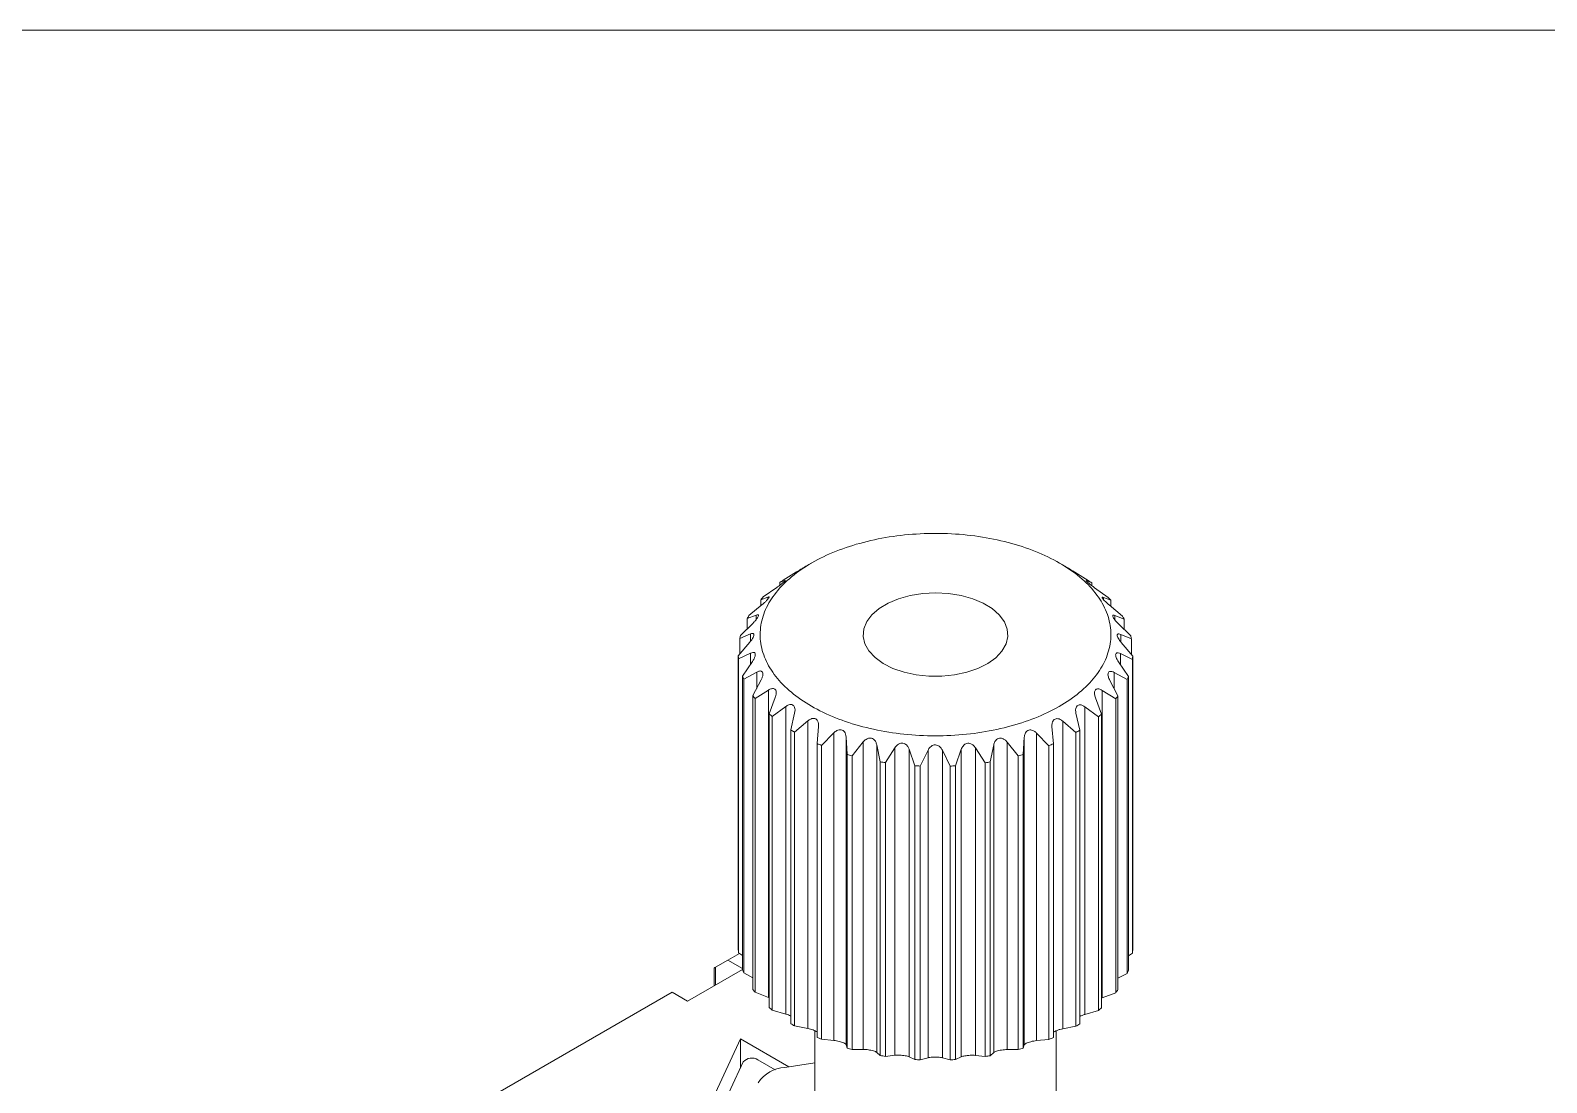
# Model space of a CAD drawing. Header units: millimetres. Extents: x 2 to 278, y 1 to 215.
# Drawn here: x 234.17 to 257.23, y 198.64 to 214.65 of the extents above; entities that cross this region are included whole.
import ezdxf

# ---------------------------------------------------------------- set-up
doc = ezdxf.new("R2010")
doc.units = ezdxf.units.MM

msp = doc.modelspace()

# ---------------------------------------------------------------- linework, layer by layer
at = {"color": 7, "linetype": 'Continuous', "lineweight": 0}
for p, q in [((1.5793501, 214.64538), (277.98920685, 214.64538)), ((245.62048061, 206.28370551), (245.82401914, 206.40856956)), ((246.05041845, 206.54334527), (245.9699513, 206.49687747)), ((249.90687667, 206.4944855), (249.8222674, 206.54334527)), ((250.05536142, 206.40420097), (250.25901157, 206.27891653)), ((245.31718326, 206.0272974), (245.52308795, 206.17343481)), ((245.64375203, 206.27855263), (245.56836673, 206.24611859)), ((245.56836673, 206.20638932), (245.56836673, 206.24611859)), ((250.31089223, 206.24122224), (250.23482181, 206.27381264)), ((250.31089223, 206.24122224), (250.31089223, 206.20043132)), ((250.35483381, 206.16844634), (250.5607183, 206.02188378)), ((245.09806785, 205.74374636), (245.29972075, 205.91105918)), ((245.38593245, 206.02692561), (245.27753263, 205.98494267)), ((245.27753263, 205.89264953), (245.27753263, 205.98494267)), ((250.60010625, 205.97944746), (250.49108068, 206.02165487)), ((250.57657391, 205.90561117), (250.77807544, 205.73788212)), ((250.60010625, 205.97944746), (250.60010625, 205.88602295)), ((245.21008515, 205.75276663), (245.07215487, 205.69798516)), ((245.07215487, 205.54242922), (245.07215487, 205.69798516)), ((250.80370472, 205.69206771), (250.66522817, 205.74713454)), ((250.80370472, 205.69206771), (250.80370472, 205.53509502)), ((245.12186203, 205.46488739), (244.95883447, 205.39446911)), ((244.97017694, 205.44216598), (245.16109677, 205.62987563)), ((250.71345482, 205.62414318), (250.90409696, 205.43603959)), ((250.91514383, 205.3883196), (250.75166705, 205.45907498)), ((244.93762105, 205.13224929), (245.11167148, 205.33892164)), ((244.95883447, 205.1574387), (244.95883447, 205.39446911)), ((250.76107706, 205.33308899), (250.93473242, 205.12605766)), ((250.91514383, 205.3883196), (250.91514383, 205.14941111)), ((244.93762105, 205.13224929), (244.93762105, 200.66453155)), ((245.12409864, 205.17254056), (244.94121364, 205.08414976)), ((244.94121364, 200.61643202), (244.94121364, 205.08414976)), ((245.00144654, 204.82395727), (245.15303345, 205.0475487)), ((250.71791003, 205.04180333), (250.86899718, 204.8178994)), ((250.93084182, 205.07796585), (250.74761909, 205.16673463)), ((250.93084182, 205.07796585), (250.93084182, 200.61024811)), ((250.93473242, 200.65833992), (250.93473242, 205.12605766)), ((245.00144654, 204.82395727), (245.00144654, 200.35623953)), ((245.21672309, 204.88512241), (245.01985874, 204.77700103)), ((245.01985874, 200.30928329), (245.01985874, 204.77700103)), ((245.15960202, 204.52719867), (245.28385328, 204.76512179)), ((250.58534113, 204.75964834), (250.70900402, 204.52146927)), ((250.85029416, 204.77098148), (250.65321441, 204.87950958)), ((250.85029416, 204.77098148), (250.85029416, 200.30326374)), ((250.86899718, 200.35018166), (250.86899718, 204.8178994)), ((245.15960202, 204.52719867), (245.15960202, 200.05948093)), ((245.39675836, 204.6118708), (245.19224203, 204.48289495)), ((245.39675836, 199.93434022), (245.39675836, 204.6118708)), ((250.6760897, 204.47723323), (250.47148724, 204.60663147)), ((250.47148724, 204.60663147), (250.47148724, 199.92910089)), ((250.70900402, 200.05375153), (250.70900402, 204.52146927)), ((245.19224203, 200.01517721), (245.19224203, 204.48289495)), ((245.40700423, 204.25151157), (245.49992631, 204.50071833)), ((245.65841797, 204.36156825), (245.45282299, 204.21128432)), ((245.65841797, 199.68403767), (245.65841797, 204.36156825)), ((250.41382753, 204.2061624), (250.20827845, 204.35687081)), ((250.20827845, 204.35687081), (250.20827845, 199.67934024)), ((250.36763126, 204.49569274), (250.45989525, 204.24629479)), ((250.6760897, 204.47723323), (250.6760897, 200.00951549)), ((245.40700423, 204.25151157), (245.40700423, 199.78379383)), ((245.45282299, 199.74356658), (245.45282299, 204.21128432)), ((245.73570147, 204.00575678), (245.79430777, 204.26283647)), ((245.99329196, 204.1422597), (245.79322632, 203.97089893)), ((245.99329196, 199.46472913), (245.99329196, 204.1422597)), ((246.13512914, 203.79783305), (246.15753601, 204.05912193)), ((250.07193697, 203.96648144), (249.87204778, 204.13825514)), ((249.87204778, 204.13825514), (249.87204778, 199.46072456)), ((250.07177778, 204.25842026), (250.12967743, 204.00122028)), ((250.41382753, 204.2061624), (250.41382753, 199.73844466)), ((250.45989525, 199.77857705), (250.45989525, 204.24629479)), ((245.73570147, 204.00575678), (245.73570147, 199.53803904)), ((245.79322632, 199.50318119), (245.79322632, 203.97089893)), ((246.39061721, 203.96099391), (246.20251118, 203.76946497)), ((246.39061721, 199.28346333), (246.39061721, 203.96099391)), ((246.5924493, 203.63442322), (246.57793656, 203.89612225)), ((246.57793656, 203.89612225), (246.57793656, 199.21859168)), ((249.28588186, 203.89332648), (249.27063432, 203.63165817)), ((249.28588186, 199.2157959), (249.28588186, 203.89332648)), ((249.66140665, 203.76589388), (249.47360196, 203.95781093)), ((249.47360196, 203.95781093), (249.47360196, 199.28028035)), ((249.70728966, 204.05545703), (249.72896403, 203.79412264)), ((250.07193697, 203.96648144), (250.07193697, 199.4987637)), ((250.12967743, 199.53350254), (250.12967743, 204.00122028)), ((246.13512914, 203.79783305), (246.13512914, 199.33011531)), ((246.20251118, 199.30174723), (246.20251118, 203.76946497)), ((246.5924493, 203.63442322), (246.5924493, 199.16670548)), ((246.83762335, 203.82359691), (246.66752282, 203.61345668)), ((246.66752282, 199.14573894), (246.66752282, 203.61345668)), ((246.83762335, 199.14606633), (246.83762335, 203.82359691)), ((247.09296331, 203.52077943), (247.04199741, 203.7790764)), ((247.04199741, 203.7790764), (247.04199741, 199.10154582)), ((247.31994325, 203.73448474), (247.17331538, 203.50788831)), ((247.31994325, 199.05695416), (247.31994325, 203.73448474)), ((247.62058423, 203.46055427), (247.53480327, 203.71174631)), ((247.53480327, 203.71174631), (247.53480327, 199.03421573)), ((247.82207474, 203.69652155), (247.70363228, 203.45615291)), ((247.82207474, 199.01899097), (247.82207474, 203.69652155)), ((248.1583539, 203.45568344), (248.04051493, 203.69629603)), ((248.04051493, 203.69629603), (248.04051493, 199.01876545)), ((248.3278789, 203.71092751), (248.24142868, 203.45991329)), ((248.3278789, 199.03339693), (248.3278789, 203.71092751)), ((248.68898795, 203.50632348), (248.54287843, 203.73322214)), ((248.54287843, 203.73322214), (248.54287843, 199.05569156)), ((248.82109877, 203.77723959), (248.76941938, 203.5190486)), ((248.82109877, 199.09970901), (248.82109877, 203.77723959)), ((249.19543137, 203.61084678), (249.02574737, 203.82133781)), ((249.02574737, 203.82133781), (249.02574737, 199.14380723)), ((249.19543137, 203.61084678), (249.19543137, 199.14312904)), ((249.27063432, 199.16394043), (249.27063432, 203.63165817)), ((249.66140665, 203.76589388), (249.66140665, 199.29817614)), ((249.72896403, 199.3264049), (249.72896403, 203.79412264)), ((247.09296331, 203.52077943), (247.09296331, 199.05306169)), ((247.17331538, 199.04017057), (247.17331538, 203.50788831)), ((247.62058423, 203.46055427), (247.62058423, 198.99283653)), ((247.70363228, 198.98843517), (247.70363228, 203.45615291)), ((248.1583539, 203.45568344), (248.1583539, 198.9879657)), ((248.24142868, 198.99219555), (248.24142868, 203.45991329)), ((248.68898795, 203.50632348), (248.68898795, 199.03860574)), ((248.76941938, 199.05133086), (248.76941938, 203.5190486)), ((244.95427677, 200.60775907), (244.77793263, 200.50595777)), ((244.94121364, 200.61643202), (245.00144654, 200.57644185)), ((250.86899718, 200.56939114), (250.93084182, 200.61024811)), ((244.56984461, 200.38578947), (244.56984461, 200.11369508)), ((244.77793263, 200.50595777), (244.58937082, 200.39706797)), ((244.77793263, 200.50595777), (245.00144654, 200.37692594)), ((245.00144654, 200.36285357), (244.16510676, 199.88004489)), ((245.01985874, 200.30928329), (245.15960202, 200.23709806)), ((250.70900402, 200.23065083), (250.85029416, 200.30326374)), ((243.9294045, 200.01611291), (240.62957285, 198.11116065)), ((244.16510676, 199.88004489), (243.9294045, 200.01611291)), ((245.19224203, 200.01517721), (245.39675836, 199.93434022)), ((245.40700423, 199.92965502), (245.39675836, 199.93434022)), ((250.47148724, 199.92910089), (250.45989525, 199.92378399)), ((250.47148724, 199.92910089), (250.6760897, 200.00951549)), ((245.45282299, 199.74356658), (245.65841797, 199.68403767)), ((250.20827845, 199.67934024), (250.41382753, 199.73844466)), ((245.79322632, 199.50318119), (245.99329196, 199.46472913)), ((249.87204778, 199.46072456), (250.07193697, 199.4987637)), ((243.98620773, 197.19017869), (244.9688318, 199.30720988)), ((245.70485147, 198.88231477), (244.9688318, 199.30720988)), ((244.9688318, 198.86111619), (244.9688318, 199.30720988)), ((246.10300959, 199.42988965), (246.10300959, 196.74520936)), ((246.20251118, 199.30174723), (246.39061721, 199.28346333)), ((246.57793656, 199.21859168), (246.5924493, 199.16670548)), ((249.27063432, 199.16394043), (249.28588186, 199.2157959)), ((249.47360196, 199.28028035), (249.66140665, 199.29817614)), ((249.76967626, 196.74520936), (249.76967626, 199.42915333)), ((245.4992345, 198.83773329), (245.23565873, 198.98989235)), ((246.66752282, 199.14573894), (246.83762335, 199.14606633)), ((247.04199741, 199.10154582), (247.09296331, 199.05306169)), ((247.17331538, 199.04017057), (247.31994325, 199.05695416)), ((247.53480327, 199.03421573), (247.62058423, 198.99283653)), ((247.70363228, 198.98843517), (247.82207474, 199.01899097)), ((248.04051493, 199.01876545), (248.1583539, 198.9879657)), ((248.24142868, 198.99219555), (248.3278789, 199.03339693)), ((248.54287843, 199.05569156), (248.68898795, 199.03860574)), ((248.76941938, 199.05133086), (248.82109877, 199.09970901)), ((249.02574737, 199.14380723), (249.19543137, 199.14312904)), ((245.01258772, 198.95538688), (243.77730595, 196.294013)), ((245.64287832, 198.87272853), (246.10300959, 198.94390337))]:
    msp.add_line(p, q, dxfattribs=at)
at = {"color": 8, "linetype": 'Continuous', "lineweight": 0}
for p, q in [((245.64375203, 206.26813248), (245.64375203, 206.27855263)), ((250.23482181, 206.27381264), (250.23482181, 206.26296836)), ((245.38593245, 205.99282364), (245.38593245, 206.02692561)), ((250.49108068, 206.02165487), (250.49108068, 205.98723216)), ((245.21008515, 205.68428293), (245.21008515, 205.75276663)), ((250.66522817, 205.74713454), (250.66522817, 205.67773823)), ((245.12186203, 205.35222424), (245.12186203, 205.46488739)), ((250.75166705, 205.45907498), (250.75166705, 205.34567632)), ((245.12409864, 205.00486971), (245.12409864, 205.17254056)), ((250.74761909, 205.16673463), (250.74761909, 204.99777591)), ((245.21672309, 204.63657723), (245.21672309, 204.88512241)), ((250.65321441, 204.87950958), (250.65321441, 204.62892202)), ((244.58937082, 200.39706797), (244.58937082, 200.12496732))]:
    msp.add_line(p, q, dxfattribs=at)
at = {"color": 7, "linetype": 'Continuous', "lineweight": 0, "flags": 128}
for points in [[(248.58131412, 204.94057218), (248.7300565, 205.01532169), (248.85328827, 205.10420211), (248.94704867, 205.20435676), (249.00832415, 205.31256659), (249.03514528, 205.42535363), (249.02664999, 205.53909282), (248.98311134, 205.6501285), (248.90592868, 205.75489188), (248.79758275, 205.85001578), (248.66155585, 205.93244285), (248.50222002, 205.9995238), (248.32469643, 206.0491026), (248.13469084, 206.07958575), (247.93831019, 206.08999349), (247.7418663, 206.07999131), (247.55167306, 206.0499007), (247.37384342, 206.00068877), (247.21409297, 205.93393726), (247.07755624, 205.8517916), (246.96862161, 205.75689203), (246.89079035, 205.65228869), (246.846564, 205.54134362), (246.83736405, 205.4276227), (246.86348618, 205.31478099), (246.92409081, 205.20644534), (247.01723005, 205.10609773), (247.13991034, 205.01696341), (247.28818863, 204.94190725), (247.45729913, 204.88334161), (247.64180649, 204.84314883), (247.8357805, 204.82262074), (248.03298666, 204.82241714), (248.22708662, 204.84254456), (248.41184183, 204.8823561), (248.58131412, 204.94057218)], [(244.58937082, 200.39706797), (244.58107997, 200.39228004), (244.57491931, 200.3887219), (244.57112559, 200.38653031), (244.56984461, 200.38578947)]]:
    msp.add_lwpolyline(points, dxfattribs=at)
at = {"color": 7, "linetype": 'Continuous', "lineweight": 0}
for centre, radius, start, end in [((247.70028159, 203.50609844), 3.46066475, 105.359863807, 112.55674994), ((247.86140223, 202.92896317), 4.05986395, 98.925561712, 105.395055523), ((247.92705137, 202.52543233), 4.46869444, 92.886031068, 98.954357815), ((247.9363376, 202.38235708), 4.61205624, 86.969936238, 92.911755405), ((247.9462221, 202.53113809), 4.46296119, 80.922164335, 86.995690972), ((248.01347748, 202.93912855), 4.04947008, 74.470486255, 80.951054628), ((248.17670069, 203.51857203), 3.44748066, 67.290600311, 74.505839961), ((247.43535948, 204.13824391), 2.77525555, 112.512039976, 120.85098918), ((248.44353361, 204.15055482), 2.76148052, 58.968833735, 67.335520426), ((247.09317662, 204.70719692), 2.11133435, 120.796655383, 130.805096191), ((248.7867688, 204.71722014), 2.09897411, 48.975558789, 59.023301945), ((246.72918816, 205.12665693), 1.55596814, 130.753387087, 143.023843881), ((246.98460094, 204.33744583), 2.37671012, 125.026355472, 126.575396101), ((249.15049853, 205.13317128), 1.54642361, 36.705942675, 49.026914748), ((248.89626458, 204.34874523), 2.36276123, 53.221864624, 54.77699611), ((246.57452098, 204.81049592), 1.7497154, 135.938648934, 137.838582034), ((246.41339543, 205.36425425), 1.16077513, 143.017392651, 157.93985085), ((249.46461615, 205.36723608), 1.15468875, 21.735845071, 36.710793612), ((249.30605153, 204.81784725), 1.73893435, 41.91253966, 43.820317763), ((246.2187894, 205.07890307), 1.3030861, 149.322399475, 151.634844027), ((246.21159043, 205.44793759), 0.94231614, 158.047048485, 175.199623962), ((249.66360712, 205.44850902), 0.9397499, 4.442087251, 21.62594223), ((249.65989544, 205.08227914), 1.29620283, 28.063007208, 30.383631474), ((245.99147819, 205.17410016), 1.05589561, 165.293048164, 167.953624283), ((246.16748884, 205.45500154), 0.89778435, 175.413326353, 193.129762347), ((249.70434382, 205.45504953), 0.8986353, 346.522265891, 4.227491116), ((246.29078518, 205.48695847), 1.02512147, 193.303801782, 209.517889615), ((249.57787059, 205.48853481), 1.02943449, 330.181812704, 346.35048879), ((249.88403674, 205.17476355), 1.05299003, 11.701280518, 14.366748963), ((245.94180398, 205.18306872), 1.00546804, 182.897138758, 185.645949941), ((246.55449795, 205.63747321), 1.32876314, 209.563086273, 223.197523), ((249.92992088, 205.18314303), 1.0064318, 354.001350519, 356.748406488), ((246.08068111, 205.2200524), 1.14962542, 200.153887398, 202.667803998), ((249.31185627, 205.64214725), 1.33661462, 316.558052828, 330.138952015), ((249.78746532, 205.22184673), 1.15450622, 337.012737734, 339.51956376), ((246.377733, 205.39046077), 1.49300521, 215.324344562, 217.436264711), ((246.9023535, 205.96254503), 1.8048663, 223.161467878, 234.274554362), ((248.96302258, 205.97089462), 1.8159462, 305.527216044, 316.594989471), ((249.48782049, 205.39574118), 1.50187902, 322.296706031, 324.400298813), ((247.26412633, 206.46148473), 2.42115863, 234.218606849, 243.352891904), ((247.57461206, 207.07417399), 3.1080238, 243.3027455, 251.034723877), ((248.29275338, 207.08686872), 3.12177792, 288.822933182, 296.532162124), ((248.60168352, 206.47287153), 2.43444641, 296.482215947, 305.583194546), ((246.76960449, 205.75730322), 2.03078506, 227.857858008, 229.578164232), ((247.79089078, 207.69547739), 3.76589061, 250.994898001, 257.797122786), ((248.07857089, 207.70710135), 3.77794635, 282.074833227, 288.862566963), ((249.09484602, 205.76671961), 2.04329416, 310.204463942, 311.917741574), ((247.17723119, 206.31977504), 2.72629574, 238.078942928, 239.492555825), ((247.90303216, 208.20281064), 4.28546522, 257.76542851, 264.005651761), ((247.93525797, 208.48913114), 4.57358604, 263.978729443, 269.953846369), ((247.9372859, 208.49206615), 4.57652313, 269.928487357, 275.901045639), ((247.96836319, 208.21097009), 4.29372201, 275.874184927, 282.10639941), ((248.687706, 206.33260827), 2.74128648, 300.328478006, 301.736932488), ((247.52719829, 207.01017321), 3.50099784, 246.570480037, 247.766989339), ((247.77117509, 207.71012124), 4.24272422, 253.869690772, 254.922330015), ((248.09787062, 207.72321558), 4.25631492, 284.943501476, 285.993898714), ((248.33948869, 207.02447607), 3.5165075, 292.081053418, 293.274041888), ((247.89796644, 208.28160458), 4.8284041, 260.402693041, 261.36838723), ((247.93482202, 208.6041098), 5.15314553, 266.503945839, 267.428629973), ((247.93769233, 208.60741568), 5.15645582, 272.452622329, 273.376910667), ((247.97325535, 208.29079538), 4.83771068, 278.508064538, 279.472519799), ((245.94180398, 200.71535099), 1.00546804, 182.897138758, 185.645949942), ((249.92992088, 200.71542529), 1.0064318, 354.001350519, 356.748406488), ((246.08068111, 200.75233466), 1.14962542, 200.153887398, 202.667803998), ((249.78746532, 200.75412899), 1.15450622, 337.012737734, 339.51956376), ((246.377733, 200.92274303), 1.49300521, 215.324344562, 217.436264711), ((249.48782049, 200.92802344), 1.50187902, 322.296706031, 324.400298813), ((246.76960449, 201.28958548), 2.03078506, 227.857858008, 229.578164232), ((249.09484602, 201.29900187), 2.04329416, 310.204463942, 311.917741574), ((247.17723119, 201.8520573), 2.72629574, 238.078942928, 239.492555825), ((248.687706, 201.86489053), 2.74128648, 300.328478006, 301.736932488), ((247.52719829, 202.54245547), 3.50099784, 246.570480037, 247.766989339), ((248.33948869, 202.55675833), 3.5165075, 292.081053418, 293.274041888), ((245.14469884, 198.83962235), 0.17565527, 58.813071611, 138.773006255), ((247.77117509, 203.2424035), 4.24272422, 253.869690772, 254.922330015), ((247.89796644, 203.81388684), 4.8284041, 260.402693041, 261.36838723), ((247.93482202, 204.13639206), 5.15314553, 266.503945839, 267.428629973), ((247.93769233, 204.13969794), 5.15645582, 272.452622329, 273.376910668), ((247.97325535, 203.82307765), 4.83771068, 278.508064538, 279.472519799), ((248.09787062, 203.25549784), 4.25631492, 284.943501476, 285.993898714), ((245.67396359, 198.35462132), 0.5190389, 93.433502328, 146.561121139)]:
    msp.add_arc(centre, radius, start, end, dxfattribs=at)
for points, knots in [([(245.96996618, 206.49685167), (245.96884934, 206.4962167), (245.96529261, 206.49419457), (245.95023178, 206.4852622), (245.92695065, 206.471236), (245.89671255, 206.45284499), (245.86093211, 206.43098035), (245.83682418, 206.41634382), (245.82401914, 206.40856956)], [0, 0, 0, 0, 0.0741262487, 0.2360651897, 0.3985335374, 0.5504839933, 0.7612373481, 1, 1, 1, 1]), ([(250.05536142, 206.40420097), (250.0403035, 206.41337695), (250.0147461, 206.4289511), (249.97699261, 206.45212179), (249.94759351, 206.47008313), (249.92557645, 206.48340807), (249.91112543, 206.49202338), (249.90814032, 206.49372581), (249.90685971, 206.49445615)], [0, 0, 0, 0, 0.2619348757, 0.4445750031, 0.5968901442, 0.74970323, 0.8926234874, 1, 1, 1, 1]), ([(245.64375203, 206.27855263), (245.64801182, 206.2799123), (245.65524184, 206.28222002), (245.65110959, 206.27506598), (245.63891602, 206.26292968), (245.61976885, 206.24641674), (245.59330959, 206.22515641), (245.55990388, 206.19966955), (245.53585933, 206.18253559), (245.52308795, 206.17343481)], [0, 0, 0, 0, 0.1991256028, 0.3379705175, 0.4537620638, 0.5699321528, 0.6785816113, 0.8292770319, 1, 1, 1, 1]), ([(250.35483381, 206.16844634), (250.33985456, 206.17918076), (250.31443069, 206.19739998), (250.27954969, 206.22436512), (250.25414083, 206.24511414), (250.23657662, 206.26070727), (250.22592632, 206.27190123), (250.22384557, 206.27744918), (250.23101417, 206.27507415), (250.23482181, 206.27381264)], [0, 0, 0, 0, 0.1991256028, 0.3379705175, 0.4537620638, 0.5699321528, 0.6785816113, 0.8292770319, 1, 1, 1, 1]), ([(245.38593245, 206.02692561), (245.39270739, 206.0288586), (245.40420633, 206.03213943), (245.40722916, 206.02492775), (245.40109613, 206.01183925), (245.38712862, 205.99360578), (245.36518203, 205.96983043), (245.33526669, 205.94105361), (245.31205158, 205.92146419), (245.29972075, 205.91105918)], [0, 0, 0, 0, 0.1991256028, 0.3379705175, 0.4537620638, 0.5699321528, 0.6785816113, 0.8292770319, 1, 1, 1, 1]), ([(250.57657391, 205.90561117), (250.56215141, 205.9178732), (250.53767247, 205.93868522), (250.50681652, 205.96906584), (250.48612295, 205.9922102), (250.47389955, 206.009351), (250.46937117, 206.0213336), (250.47396949, 206.02675074), (250.48514484, 206.02342262), (250.49108068, 206.02165487)], [0, 0, 0, 0, 0.19912560278, 0.33797051747, 0.45376206377, 0.56993215282, 0.67858161131, 0.8292770319, 1, 1, 1, 1]), ([(245.21008515, 205.75276663), (245.21915751, 205.755523), (245.23455578, 205.76020132), (245.24463653, 205.75367046), (245.24476115, 205.74026978), (245.23642223, 205.72087734), (245.21969369, 205.69509256), (245.19423023, 205.66343843), (245.17259071, 205.64151851), (245.16109677, 205.62987563)], [0, 0, 0, 0, 0.19912560278, 0.33797051747, 0.45376206377, 0.56993215282, 0.67858161131, 0.8292770319, 1, 1, 1, 1]), ([(250.71345482, 205.62414318), (250.70005261, 205.6378509), (250.67730539, 205.66111664), (250.65146622, 205.69444296), (250.63615305, 205.71945811), (250.62966333, 205.73757119), (250.63140241, 205.74969871), (250.642532, 205.75429868), (250.65735491, 205.74961977), (250.66522817, 205.74713454)], [0, 0, 0, 0, 0.1991256028, 0.3379705175, 0.4537620638, 0.5699321528, 0.6785816113, 0.8292770319, 1, 1, 1, 1]), ([(245.12186203, 205.46488739), (245.1329402, 205.46869072), (245.15174288, 205.47514601), (245.16855756, 205.47001255), (245.17493582, 205.45694974), (245.17249352, 205.43699714), (245.16152069, 205.40977308), (245.14132753, 205.37574678), (245.12195911, 205.35169622), (245.11167148, 205.33892164)], [0, 0, 0, 0, 0.1991256028, 0.3379705175, 0.4537620638, 0.5699321528, 0.6785816113, 0.8292770319, 1, 1, 1, 1]), ([(250.76107706, 205.33308899), (250.7491259, 205.34811399), (250.72884152, 205.37361552), (250.70884962, 205.40932308), (250.69940903, 205.43562436), (250.69886157, 205.45410306), (250.70681222, 205.46572714), (250.72411537, 205.46884983), (250.74210942, 205.46246585), (250.75166705, 205.45907498)], [0, 0, 0, 0, 0.1991256028, 0.3379705175, 0.4537620638, 0.5699321528, 0.6785816113, 0.8292770319, 1, 1, 1, 1]), ([(245.12409864, 205.17254056), (245.13682656, 205.17758078), (245.15842933, 205.18613541), (245.18143749, 205.18307102), (245.19386439, 205.17098527), (245.19739721, 205.15108932), (245.19253276, 205.12304241), (245.17825892, 205.08722531), (245.16178412, 205.06131245), (245.15303345, 205.0475487)], [0, 0, 0, 0, 0.1991256028, 0.3379705175, 0.4537620638, 0.5699321528, 0.6785816113, 0.8292770319, 1, 1, 1, 1]), ([(250.71791003, 205.04180333), (250.70779404, 205.05797487), (250.69062444, 205.08542238), (250.67712237, 205.12287018), (250.67385779, 205.14983158), (250.67927018, 205.16805752), (250.69317686, 205.17854596), (250.71609744, 205.17957875), (250.73668429, 205.17119024), (250.74761909, 205.16673463)], [0, 0, 0, 0, 0.19912560278, 0.33797051747, 0.45376206377, 0.56993215282, 0.67858161131, 0.8292770319, 1, 1, 1, 1]), ([(245.21672309, 204.88512241), (245.23069168, 204.8915497), (245.2544002, 204.90245856), (245.28286235, 204.9020684), (245.30093848, 204.89156749), (245.31033286, 204.8723432), (245.31173315, 204.84411631), (245.3038374, 204.80714735), (245.29078574, 204.77970038), (245.28385328, 204.76512179)], [0, 0, 0, 0, 0.19912560278, 0.33797051747, 0.45376206377, 0.56993215282, 0.67858161131, 0.8292770319, 1, 1, 1, 1]), ([(250.58534113, 204.75964834), (250.57738545, 204.77675883), (250.56388249, 204.80579999), (250.55730422, 204.8442911), (250.56032057, 204.8712654), (250.57151886, 204.8886283), (250.5909346, 204.89738541), (250.61873591, 204.89578286), (250.64125388, 204.88515475), (250.65321441, 204.87950958)], [0, 0, 0, 0, 0.1991256028, 0.3379705175, 0.4537620638, 0.5699321528, 0.6785816113, 0.8292770319, 1, 1, 1, 1]), ([(245.39675836, 204.6118708), (245.41151866, 204.61979075), (245.43657092, 204.63323306), (245.46957225, 204.63603636), (245.49271663, 204.62767713), (245.50767064, 204.60971791), (245.51529065, 204.58195968), (245.51402678, 204.54451481), (245.50481774, 204.51591125), (245.49992631, 204.50071833)], [0, 0, 0, 0, 0.19912560278, 0.33797051747, 0.45376206377, 0.56993215282, 0.67858161131, 0.8292770319, 1, 1, 1, 1]), ([(250.36763126, 204.49569274), (250.36209159, 204.5135044), (250.35268926, 204.54373565), (250.35324621, 204.58253961), (250.36244655, 204.60887917), (250.37907082, 204.62479649), (250.40337157, 204.63128223), (250.43516006, 204.62658358), (250.45888541, 204.61355282), (250.47148724, 204.60663147)], [0, 0, 0, 0, 0.19912560278, 0.33797051747, 0.45376206377, 0.56993215282, 0.67858161131, 0.8292770319, 1, 1, 1, 1]), ([(245.65841797, 204.36156825), (245.67349557, 204.37103848), (245.69908637, 204.38711205), (245.73556619, 204.39352537), (245.76303495, 204.38779584), (245.78306794, 204.37165443), (245.79666277, 204.34499846), (245.80207139, 204.30776894), (245.79700096, 204.27842346), (245.79430777, 204.26283647)], [0, 0, 0, 0, 0.19912560278, 0.33797051747, 0.45376206377, 0.56993215282, 0.67858161131, 0.8292770319, 1, 1, 1, 1]), ([(250.07177778, 204.25842026), (250.06883217, 204.27667278), (250.06383267, 204.30765231), (250.07150695, 204.3460286), (250.08659556, 204.37110618), (250.10811149, 204.38504186), (250.13651621, 204.38878919), (250.17127018, 204.38063321), (250.19544034, 204.36511395), (250.20827845, 204.35687081)], [0, 0, 0, 0, 0.1991256028, 0.3379705175, 0.4537620638, 0.5699321528, 0.6785816113, 0.8292770319, 1, 1, 1, 1]), ([(245.99329196, 204.1422597), (246.00820225, 204.15328801), (246.03350908, 204.17200606), (246.07229491, 204.18232994), (246.10320517, 204.17963361), (246.12767327, 204.16580433), (246.14680597, 204.14084878), (246.15871324, 204.10451894), (246.15794439, 204.07487007), (246.15753601, 204.05912193)], [0, 0, 0, 0, 0.19912560278, 0.33797051747, 0.45376206377, 0.56993215282, 0.67858161131, 0.8292770319, 1, 1, 1, 1]), ([(249.70728966, 204.05545703), (249.70703279, 204.07387595), (249.7065968, 204.10513789), (249.72114175, 204.14235974), (249.74163369, 204.16558867), (249.76734973, 204.17707032), (249.79894547, 204.17770022), (249.83554789, 204.16583678), (249.85938603, 204.14782316), (249.87204778, 204.13825514)], [0, 0, 0, 0, 0.1991256028, 0.3379705175, 0.4537620638, 0.5699321528, 0.6785816113, 0.8292770319, 1, 1, 1, 1]), ([(246.39061721, 203.96099391), (246.40488096, 203.97353801), (246.42909044, 203.99482877), (246.46893567, 204.00923807), (246.50229394, 204.00988092), (246.53041073, 203.9987838), (246.55446636, 203.97607217), (246.57248957, 203.94129742), (246.57604701, 203.91179344), (246.57793656, 203.89612225)], [0, 0, 0, 0, 0.1991256028, 0.3379705175, 0.4537620638, 0.5699321528, 0.6785816113, 0.8292770319, 1, 1, 1, 1]), ([(246.83762335, 203.82359691), (246.85078212, 203.83756579), (246.87311613, 203.86127481), (246.9127401, 203.87981307), (246.94747423, 203.88399379), (246.97833601, 203.875961), (247.0065414, 203.85596469), (247.03010128, 203.82335047), (247.03787066, 203.794435), (247.04199741, 203.7790764)], [0, 0, 0, 0, 0.1991256028, 0.3379705175, 0.4537620638, 0.5699321528, 0.6785816113, 0.8292770319, 1, 1, 1, 1]), ([(248.82109877, 203.77723959), (248.82615745, 203.79515546), (248.83474341, 203.82556359), (248.86142144, 203.85846683), (248.89059163, 203.87649304), (248.92211987, 203.88197765), (248.9569812, 203.87564536), (248.99372962, 203.85609752), (249.01464047, 203.83339589), (249.02574737, 203.82133781)], [0, 0, 0, 0, 0.1991256028, 0.3379705175, 0.4537620638, 0.5699321528, 0.6785816113, 0.8292770319, 1, 1, 1, 1]), ([(249.28588186, 203.89332648), (249.28832198, 203.91163196), (249.29246352, 203.94270137), (249.31341165, 203.97807911), (249.33864828, 203.99893213), (249.36773791, 204.00756625), (249.40150916, 204.00479989), (249.43878359, 203.98909804), (249.46152353, 203.96866437), (249.47360196, 203.95781093)], [0, 0, 0, 0, 0.1991256028, 0.3379705175, 0.4537620638, 0.5699321528, 0.6785816113, 0.8292770319, 1, 1, 1, 1]), ([(247.31994325, 203.73448474), (247.33157409, 203.74974162), (247.35131481, 203.7756367), (247.38944397, 203.79821477), (247.42443758, 203.80601832), (247.45705242, 203.80128358), (247.48850102, 203.7843867), (247.51684033, 203.754469), (247.52857196, 203.72656673), (247.53480327, 203.71174631)], [0, 0, 0, 0, 0.1991256028, 0.3379705175, 0.4537620638, 0.5699321528, 0.6785816113, 0.8292770319, 1, 1, 1, 1]), ([(247.82207474, 203.69652155), (247.83180384, 203.71288822), (247.84831677, 203.74066693), (247.88372562, 203.76706581), (247.91785398, 203.77846072), (247.95117362, 203.77715172), (247.98485465, 203.76363877), (248.01706254, 203.73686691), (248.03237934, 203.71036999), (248.04051493, 203.69629603)], [0, 0, 0, 0, 0.19912560278, 0.33797051747, 0.45376206377, 0.56993215282, 0.67858161131, 0.8292770319, 1, 1, 1, 1]), ([(248.3278789, 203.71092751), (248.33539355, 203.72819011), (248.34814797, 203.75748946), (248.37969843, 203.78736733), (248.41186463, 203.80220669), (248.44481815, 203.80434104), (248.47964908, 203.79438775), (248.51469036, 203.77110995), (248.53310004, 203.74636535), (248.54287843, 203.73322214)], [0, 0, 0, 0, 0.1991256028, 0.3379705175, 0.4537620638, 0.5699321528, 0.6785816113, 0.8292770319, 1, 1, 1, 1]), ([(245.73570147, 199.65377937), (245.72391326, 199.65943302), (245.69910022, 199.67133338), (245.67242191, 199.67966451), (245.65841797, 199.68403767)], [0, 0, 0, 0, 0.4750815121, 1, 1, 1, 1]), ([(250.20827845, 199.67934024), (250.19342216, 199.67474054), (250.1660471, 199.66626487), (250.14109031, 199.65389543), (250.12967743, 199.64823881)], [0, 0, 0, 0, 0.542694382, 1, 1, 1, 1]), ([(246.13512914, 199.41232551), (246.12687713, 199.41742143), (246.11023099, 199.42770104), (246.07402181, 199.44273339), (246.03357743, 199.45605524), (246.0070641, 199.46176384), (245.99329196, 199.46472913)], [0, 0, 0, 0, 0.2411436677, 0.4864407055, 0.7332356598, 1, 1, 1, 1]), ([(249.87204778, 199.46072456), (249.85746967, 199.45759131), (249.82826759, 199.45131496), (249.78423793, 199.43634949), (249.74907197, 199.4209552), (249.73491678, 199.41156774), (249.72896403, 199.40762)], [0, 0, 0, 0, 0.2772932546, 0.5554592062, 0.8130554052, 1, 1, 1, 1]), ([(246.57793656, 199.21859168), (246.57553058, 199.22257519), (246.57071104, 199.23055477), (246.54535631, 199.2447902), (246.510478, 199.25838153), (246.47081574, 199.26982541), (246.4291167, 199.27888383), (246.40377879, 199.28189777), (246.39061721, 199.28346333)], [0, 0, 0, 0, 0.1777852231, 0.3561299715, 0.5212865231, 0.6760285906, 0.8317155971, 1, 1, 1, 1]), ([(249.47360196, 199.28028035), (249.45967075, 199.27862896), (249.43176449, 199.27532096), (249.38596402, 199.26501401), (249.34534731, 199.2525661), (249.31418252, 199.23958079), (249.29246566, 199.22676621), (249.28813262, 199.21954625), (249.28588186, 199.2157959)], [0, 0, 0, 0, 0.1777852231, 0.3561299715, 0.5212865231, 0.6760285906, 0.8317155971, 1, 1, 1, 1]), ([(247.04199741, 199.10154582), (247.03703647, 199.10514658), (247.02709897, 199.11235942), (246.99530103, 199.12362538), (246.95609875, 199.13336772), (246.91456561, 199.14059294), (246.87313988, 199.14533246), (246.84976517, 199.14581544), (246.83762335, 199.14606633)], [0, 0, 0, 0, 0.1777852231, 0.3561299715, 0.5212865231, 0.6760285906, 0.8317155971, 1, 1, 1, 1]), ([(247.53480327, 199.03421573), (247.52744681, 199.03717651), (247.51271074, 199.04310739), (247.47549161, 199.05078745), (247.43322535, 199.05629693), (247.39115625, 199.05917845), (247.35133528, 199.05969665), (247.33067505, 199.05789172), (247.31994325, 199.05695416)], [0, 0, 0, 0, 0.1777852231, 0.3561299715, 0.5212865231, 0.6760285906, 0.8317155971, 1, 1, 1, 1]), ([(248.04051493, 199.01876545), (248.0309994, 199.02084962), (248.0119384, 199.02502451), (247.97049434, 199.02861747), (247.92652257, 199.0296463), (247.88526964, 199.02819867), (247.84833331, 199.0247288), (247.83105159, 199.02095253), (247.82207474, 199.01899097)], [0, 0, 0, 0, 0.1777852231, 0.3561299715, 0.5212865231, 0.6760285906, 0.8317155971, 1, 1, 1, 1]), ([(248.54287843, 199.05569156), (248.53150966, 199.05669065), (248.50873636, 199.05869196), (248.46439941, 199.05782801), (248.42013542, 199.0542724), (248.38102457, 199.04864932), (248.34816004, 199.04155281), (248.33481229, 199.03618513), (248.3278789, 199.03339693)], [0, 0, 0, 0, 0.17778522306, 0.35612997153, 0.52128652307, 0.67602859062, 0.83171559706, 1, 1, 1, 1]), ([(249.02574737, 199.14380723), (249.01289077, 199.14354764), (248.98713712, 199.14302765), (248.94133231, 199.13748022), (248.89819878, 199.12938371), (248.86248706, 199.11987308), (248.83475063, 199.10962795), (248.82576585, 199.10309994), (248.82109877, 199.09970901)], [0, 0, 0, 0, 0.1777852231, 0.3561299715, 0.5212865231, 0.6760285906, 0.8317155971, 1, 1, 1, 1])]:
    msp.add_open_spline(points, degree=3, knots=knots, dxfattribs=at)

doc.saveas('drawing.dxf')
